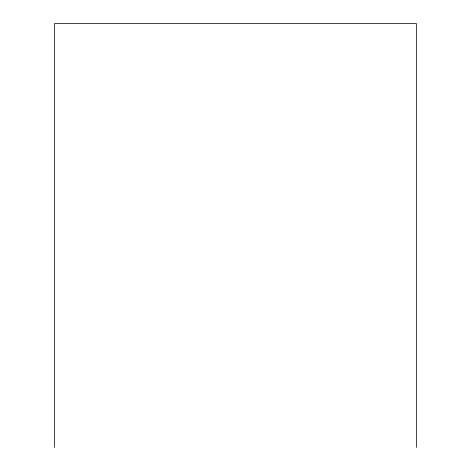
<?xml version="1.0" encoding="UTF-8"?>
<svg xmlns="http://www.w3.org/2000/svg" width="471" height="471" viewBox="0 0 471 471"><rect width="100%" height="100%" fill="white"/><g stroke="black" fill="none" stroke-linecap="round" stroke-linejoin="round"><path stroke-width="0.71" d="M416.417 447.45L416.417 23.55L54.583 23.55L54.583 447.45"/></g></svg>
